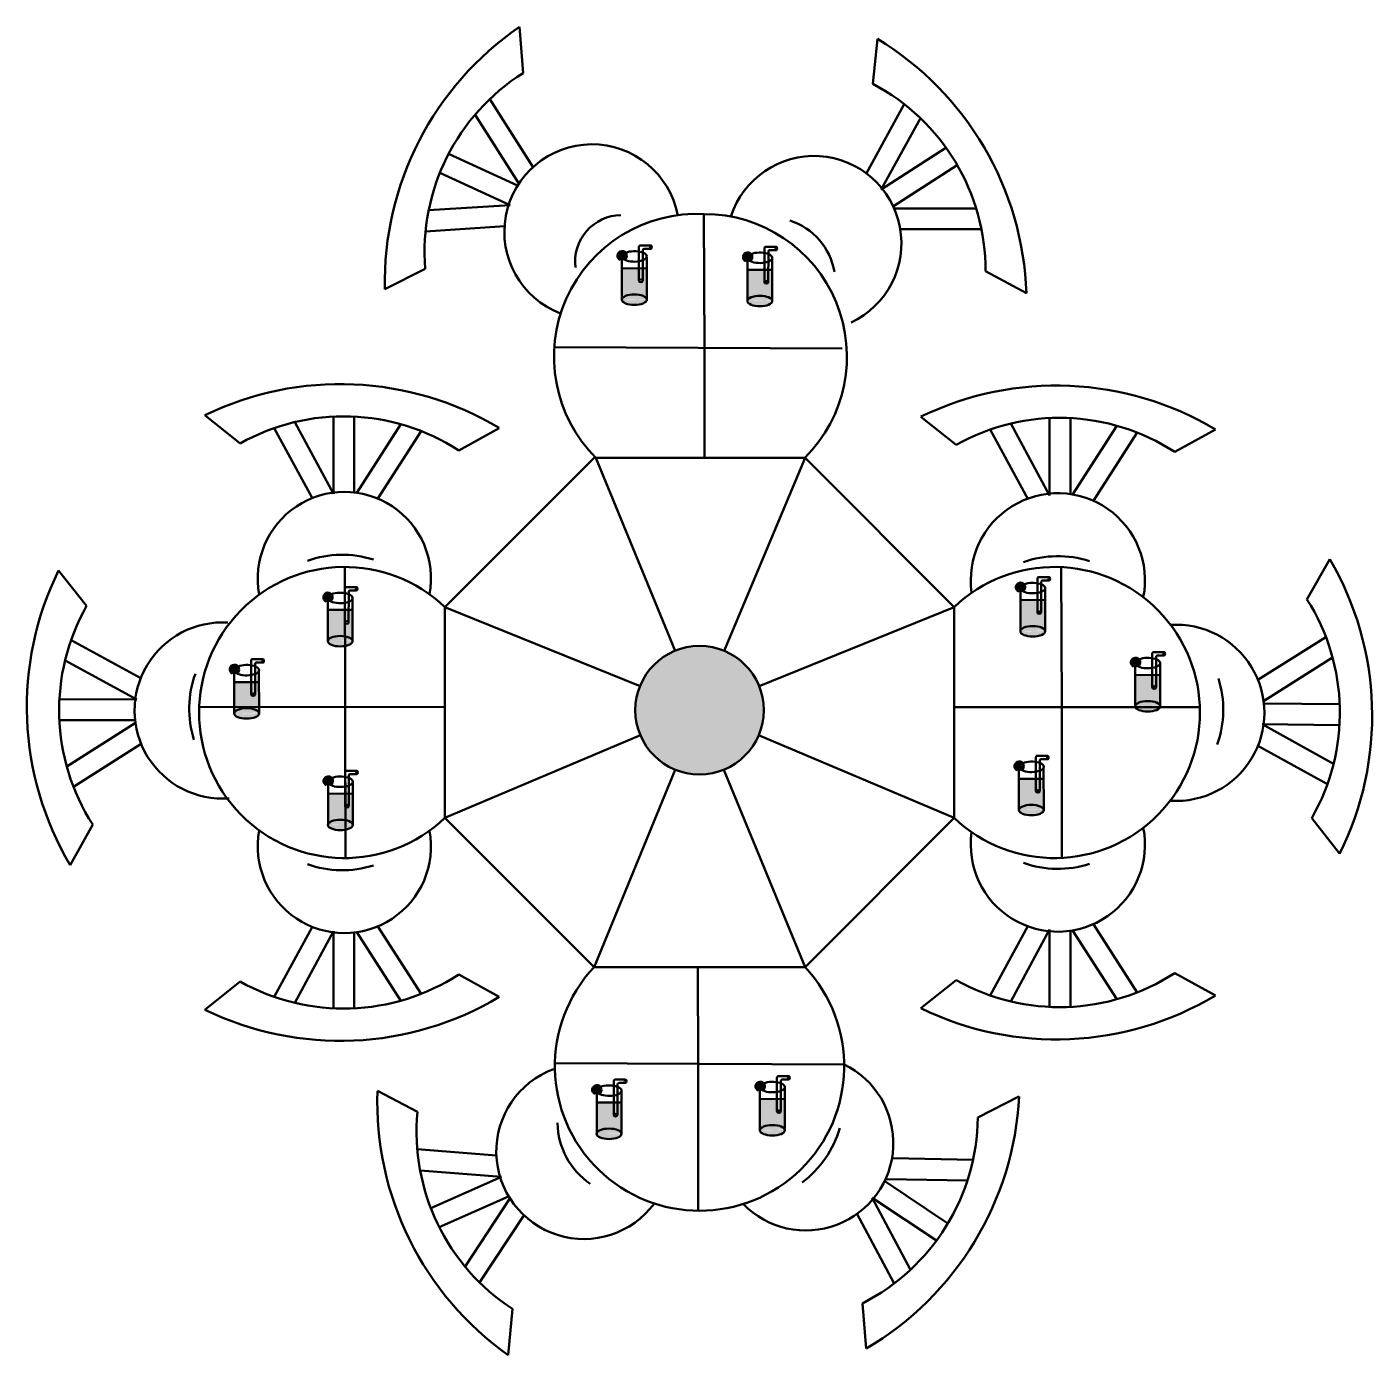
# Model space of a CAD drawing. Header units: feet. Extents: x 9 to 183943, y 42 to 62180.
# Drawn here: x 14449.9 to 14629.5, y 39918.1 to 40095.4 of the extents above; entities that cross this region are included whole.
import ezdxf

# ---------------------------------------------------------------- set-up
doc = ezdxf.new("R2010")
doc.units = ezdxf.units.FT
doc.header["$LTSCALE"] = 2.5
doc.header["$MEASUREMENT"] = 0
doc.layers.add('1', color=7, linetype='Continuous', lineweight=50)
doc.layers.add('3', color=7, linetype='Continuous', lineweight=30)

msp = doc.modelspace()

# ---------------------------------------------------------------- hatches: boundary and pattern name
at = {"layer": '3', "transparency": 33554602}
h = msp.add_hatch(color=256, dxfattribs=at)
h.dxf.hatch_style = 1
h.set_gradient(color1=(255, 255, 0), color2=(255, 255, 0), tint=1)
h.paths.add_polyline_path([(14529.34, 40064.87), (14528.8, 40064.56, 0.163769), (14529.09, 40064.29)])
h.paths.add_polyline_path([(14529.34, 40064.87), (14528.72, 40064.89, 0.138192), (14528.8, 40064.56)])
h.paths.add_polyline_path([(14529.34, 40064.87), (14528.78, 40065.15, 0.105496), (14528.72, 40064.89)])
h.paths.add_polyline_path([(14529.34, 40064.87), (14528.95, 40065.35, 0.105887), (14528.78, 40065.15)])
h.paths.add_polyline_path([(14529.34, 40064.87), (14529.17, 40065.47, 0.102688), (14528.95, 40065.35)])
h.paths.add_polyline_path([(14529.34, 40064.87), (14529.46, 40065.48, 0.117873), (14529.17, 40065.47)])
h.paths.add_polyline_path([(14529.34, 40064.87), (14529.91, 40065.13, 0.139995), (14529.69, 40065.39)])
h.paths.add_polyline_path([(14529.69, 40065.39, 0.097635), (14529.46, 40065.48), (14529.34, 40064.87)])
h.paths.add_polyline_path([(14529.97, 40064.84, 0.119687), (14529.91, 40065.13), (14529.34, 40064.87)])
h.paths.add_polyline_path([(14529.97, 40064.84), (14529.34, 40064.87), (14529.86, 40064.52, 0.140377)])
h.paths.add_polyline_path([(14529.34, 40064.87), (14529.67, 40064.33, 0.106944), (14529.86, 40064.52)])
h = msp.add_hatch(color=256, dxfattribs=at)
h.dxf.hatch_style = 1
h.set_gradient(color1=(255, 255, 0), color2=(255, 255, 0), tint=1)
h.paths.add_polyline_path([(14546.09, 40064.68), (14545.55, 40064.38, 0.163769), (14545.85, 40064.11)])
h.paths.add_polyline_path([(14546.09, 40064.68), (14545.47, 40064.71, 0.138192), (14545.55, 40064.38)])
h.paths.add_polyline_path([(14546.09, 40064.68), (14545.54, 40064.96, 0.105496), (14545.47, 40064.71)])
h.paths.add_polyline_path([(14546.09, 40064.68), (14545.7, 40065.16, 0.105887), (14545.54, 40064.96)])
h.paths.add_polyline_path([(14546.09, 40064.68), (14545.92, 40065.28, 0.102688), (14545.7, 40065.16)])
h.paths.add_polyline_path([(14546.09, 40064.68), (14546.21, 40065.3, 0.117873), (14545.92, 40065.28)])
h.paths.add_polyline_path([(14546.09, 40064.68), (14546.66, 40064.95, 0.139995), (14546.44, 40065.21)])
h.paths.add_polyline_path([(14546.44, 40065.21, 0.097635), (14546.21, 40065.3), (14546.09, 40064.68)])
h.paths.add_polyline_path([(14546.72, 40064.66, 0.119687), (14546.66, 40064.95), (14546.09, 40064.68)])
h.paths.add_polyline_path([(14546.72, 40064.66), (14546.09, 40064.68), (14546.61, 40064.33, 0.140377)])
h.paths.add_polyline_path([(14546.09, 40064.68), (14546.42, 40064.15, 0.106944), (14546.61, 40064.33)])
at = {"layer": '3'}
h = msp.add_hatch(color=256, dxfattribs=at)
h.dxf.hatch_style = 1
h.set_gradient(color1=(255, 255, 0), color2=(255, 63, 0), tint=1)
edge = h.paths.add_edge_path()
edge.add_ellipse((14530.97, 40059), major_axis=(1.66, 0), ratio=0.421504, start_angle=1.3853, end_angle=358.7297)
edge.add_line((14532.63, 40058.99), (14532.63, 40059.02))
edge = h.paths.add_edge_path()
edge.add_ellipse((14530.97, 40059), major_axis=(1.66, 0), ratio=0.421504, start_angle=1.3853, end_angle=179.9995, ccw=False)
edge.add_line((14532.63, 40059.1), (14532.62, 40063.18))
edge.add_line((14532.62, 40063.18), (14532.1, 40063.18))
edge.add_line((14532.1, 40063.18), (14532.1, 40061.47))
edge.add_ellipse((14531.84, 40061.51), major_axis=(0.257, 0), ratio=0.644737, start_angle=180, end_angle=360, ccw=False)
edge.add_ellipse((14531.84, 40061.51), major_axis=(0.257, 0), ratio=0.644737, start_angle=0, end_angle=180)
edge.add_line((14531.59, 40061.51), (14531.59, 40063.18))
edge.add_line((14531.59, 40063.18), (14529.32, 40063.19))
edge.add_line((14529.32, 40063.19), (14529.32, 40059))
edge = h.paths.add_edge_path(flags=17)
edge.add_ellipse((14531.84, 40061.51), major_axis=(0.257, 0), ratio=0.644737, start_angle=0, end_angle=360)
edge = h.paths.add_edge_path(flags=17)
edge.add_ellipse((14531.84, 40061.51), major_axis=(0.257, 0), ratio=0.644737, start_angle=0, end_angle=180, ccw=False)
edge.add_line((14532.1, 40061.54), (14532.1, 40063.18))
edge.add_line((14532.1, 40063.18), (14531.59, 40063.18))
edge.add_line((14531.59, 40063.18), (14531.59, 40061.54))
h = msp.add_hatch(color=256, dxfattribs=at)
h.dxf.hatch_style = 1
h.set_gradient(color1=(255, 255, 0), color2=(255, 63, 0), tint=1)
edge = h.paths.add_edge_path()
edge.add_ellipse((14547.73, 40058.82), major_axis=(1.66, 0), ratio=0.421504, start_angle=1.3853, end_angle=358.7297)
edge.add_line((14549.38, 40058.8), (14549.38, 40058.83))
edge = h.paths.add_edge_path()
edge.add_ellipse((14547.73, 40058.82), major_axis=(1.66, 0), ratio=0.421504, start_angle=1.3853, end_angle=179.9995, ccw=False)
edge.add_line((14549.38, 40058.91), (14549.37, 40062.99))
edge.add_line((14549.37, 40062.99), (14548.86, 40062.99))
edge.add_line((14548.86, 40062.99), (14548.85, 40061.28))
edge.add_ellipse((14548.6, 40061.32), major_axis=(0.257, 0), ratio=0.644737, start_angle=180, end_angle=360, ccw=False)
edge.add_ellipse((14548.6, 40061.32), major_axis=(0.257, 0), ratio=0.644737, start_angle=0, end_angle=180)
edge.add_line((14548.34, 40061.32), (14548.34, 40062.99))
edge.add_line((14548.34, 40062.99), (14546.07, 40063))
edge.add_line((14546.07, 40063), (14546.07, 40058.82))
edge = h.paths.add_edge_path(flags=17)
edge.add_ellipse((14548.6, 40061.32), major_axis=(0.257, 0), ratio=0.644737, start_angle=0, end_angle=360)
edge = h.paths.add_edge_path(flags=17)
edge.add_ellipse((14548.6, 40061.32), major_axis=(0.257, 0), ratio=0.644737, start_angle=0, end_angle=180, ccw=False)
edge.add_line((14548.85, 40061.35), (14548.86, 40062.99))
edge.add_line((14548.86, 40062.99), (14548.34, 40062.99))
edge.add_line((14548.34, 40062.99), (14548.34, 40061.35))
at = {"layer": '3', "transparency": 33554602}
h = msp.add_hatch(color=256, dxfattribs=at)
h.dxf.hatch_style = 1
h.set_gradient(color1=(255, 255, 0), color2=(255, 255, 0), tint=1)
h.paths.add_polyline_path([(14582.53, 40020.59), (14581.99, 40020.29, 0.163769), (14582.29, 40020.02)])
h.paths.add_polyline_path([(14582.53, 40020.59), (14581.92, 40020.62, 0.138192), (14581.99, 40020.29)])
h.paths.add_polyline_path([(14582.53, 40020.59), (14581.98, 40020.87, 0.105496), (14581.92, 40020.62)])
h.paths.add_polyline_path([(14582.53, 40020.59), (14582.14, 40021.08, 0.105887), (14581.98, 40020.87)])
h.paths.add_polyline_path([(14582.53, 40020.59), (14582.37, 40021.2, 0.102688), (14582.14, 40021.08)])
h.paths.add_polyline_path([(14582.53, 40020.59), (14582.66, 40021.21, 0.117873), (14582.37, 40021.2)])
h.paths.add_polyline_path([(14582.53, 40020.59), (14583.11, 40020.86, 0.139995), (14582.88, 40021.12)])
h.paths.add_polyline_path([(14582.88, 40021.12, 0.097635), (14582.66, 40021.21), (14582.53, 40020.59)])
h.paths.add_polyline_path([(14583.17, 40020.57, 0.119687), (14583.11, 40020.86), (14582.53, 40020.59)])
h.paths.add_polyline_path([(14583.17, 40020.57), (14582.53, 40020.59), (14583.06, 40020.24, 0.140377)])
h.paths.add_polyline_path([(14582.53, 40020.59), (14582.87, 40020.06, 0.106944), (14583.06, 40020.24)])
h = msp.add_hatch(color=256, dxfattribs=at)
h.dxf.hatch_style = 1
h.set_gradient(color1=(255, 255, 0), color2=(255, 255, 0), tint=1)
h.paths.add_polyline_path([(14490.06, 40019.27), (14489.52, 40018.97, 0.163769), (14489.82, 40018.7)])
h.paths.add_polyline_path([(14490.06, 40019.27), (14489.44, 40019.3, 0.138192), (14489.52, 40018.97)])
h.paths.add_polyline_path([(14490.06, 40019.27), (14489.51, 40019.55, 0.105496), (14489.44, 40019.3)])
h.paths.add_polyline_path([(14490.06, 40019.27), (14489.67, 40019.76, 0.105887), (14489.51, 40019.55)])
h.paths.add_polyline_path([(14490.06, 40019.27), (14489.9, 40019.87, 0.102688), (14489.67, 40019.76)])
h.paths.add_polyline_path([(14490.06, 40019.27), (14490.19, 40019.89, 0.117873), (14489.9, 40019.87)])
h.paths.add_polyline_path([(14490.06, 40019.27), (14490.64, 40019.54, 0.139995), (14490.41, 40019.8)])
h.paths.add_polyline_path([(14490.41, 40019.8, 0.097635), (14490.19, 40019.89), (14490.06, 40019.27)])
h.paths.add_polyline_path([(14490.69, 40019.25, 0.119687), (14490.64, 40019.54), (14490.06, 40019.27)])
h.paths.add_polyline_path([(14490.69, 40019.25), (14490.06, 40019.27), (14490.59, 40018.92, 0.140377)])
h.paths.add_polyline_path([(14490.06, 40019.27), (14490.39, 40018.74, 0.106944), (14490.59, 40018.92)])
at = {"layer": '3'}
h = msp.add_hatch(color=256, dxfattribs=at)
h.dxf.hatch_style = 1
h.set_gradient(color1=(255, 255, 0), color2=(255, 63, 0), tint=1)
edge = h.paths.add_edge_path()
edge.add_ellipse((14584.17, 40014.73), major_axis=(1.66, 0), ratio=0.421504, start_angle=1.3853, end_angle=358.7297)
edge.add_line((14585.82, 40014.71), (14585.82, 40014.75))
edge = h.paths.add_edge_path()
edge.add_ellipse((14584.17, 40014.73), major_axis=(1.66, 0), ratio=0.421504, start_angle=1.3853, end_angle=179.9995, ccw=False)
edge.add_line((14585.82, 40014.83), (14585.82, 40018.9))
edge.add_line((14585.82, 40018.9), (14585.3, 40018.9))
edge.add_line((14585.3, 40018.9), (14585.3, 40017.2))
edge.add_ellipse((14585.04, 40017.23), major_axis=(0.257, 0), ratio=0.644737, start_angle=180, end_angle=360, ccw=False)
edge.add_ellipse((14585.04, 40017.23), major_axis=(0.257, 0), ratio=0.644737, start_angle=0, end_angle=180)
edge.add_line((14584.78, 40017.23), (14584.78, 40018.91))
edge.add_line((14584.78, 40018.91), (14582.51, 40018.91))
edge.add_line((14582.51, 40018.91), (14582.51, 40014.73))
edge = h.paths.add_edge_path(flags=17)
edge.add_ellipse((14585.04, 40017.23), major_axis=(0.257, 0), ratio=0.644737, start_angle=0, end_angle=360)
edge = h.paths.add_edge_path(flags=17)
edge.add_ellipse((14585.04, 40017.23), major_axis=(0.257, 0), ratio=0.644737, start_angle=0, end_angle=180, ccw=False)
edge.add_line((14585.3, 40017.27), (14585.3, 40018.9))
edge.add_line((14585.3, 40018.9), (14584.78, 40018.91))
edge.add_line((14584.78, 40018.91), (14584.78, 40017.27))
h = msp.add_hatch(color=256, dxfattribs=at)
h.dxf.hatch_style = 1
h.set_gradient(color1=(255, 255, 0), color2=(255, 63, 0), tint=1)
edge = h.paths.add_edge_path()
edge.add_ellipse((14491.7, 40013.41), major_axis=(1.66, 0), ratio=0.421504, start_angle=1.3853, end_angle=358.7297)
edge.add_line((14493.35, 40013.39), (14493.35, 40013.42))
edge = h.paths.add_edge_path()
edge.add_ellipse((14491.7, 40013.41), major_axis=(1.66, 0), ratio=0.421504, start_angle=1.3853, end_angle=179.9995, ccw=False)
edge.add_line((14493.35, 40013.5), (14493.34, 40017.58))
edge.add_line((14493.34, 40017.58), (14492.83, 40017.58))
edge.add_line((14492.83, 40017.58), (14492.83, 40015.87))
edge.add_ellipse((14492.57, 40015.91), major_axis=(0.257, 0), ratio=0.644737, start_angle=180, end_angle=360, ccw=False)
edge.add_ellipse((14492.57, 40015.91), major_axis=(0.257, 0), ratio=0.644737, start_angle=0, end_angle=180)
edge.add_line((14492.31, 40015.91), (14492.31, 40017.58))
edge.add_line((14492.31, 40017.58), (14490.04, 40017.59))
edge.add_line((14490.04, 40017.59), (14490.04, 40013.41))
edge = h.paths.add_edge_path(flags=17)
edge.add_ellipse((14492.57, 40015.91), major_axis=(0.257, 0), ratio=0.644737, start_angle=0, end_angle=360)
edge = h.paths.add_edge_path(flags=17)
edge.add_ellipse((14492.57, 40015.91), major_axis=(0.257, 0), ratio=0.644737, start_angle=0, end_angle=180, ccw=False)
edge.add_line((14492.83, 40015.95), (14492.83, 40017.58))
edge.add_line((14492.83, 40017.58), (14492.31, 40017.58))
edge.add_line((14492.31, 40017.58), (14492.31, 40015.95))
h = msp.add_hatch(color=256, dxfattribs=at)
h.dxf.hatch_style = 1
h.set_gradient(color1=(255, 255, 255), tint=1)
h.paths.add_polyline_path([(14531.1, 40004.2, 1), (14548.25, 40004.2, 1)])
at = {"layer": '3', "transparency": 33554602}
h = msp.add_hatch(color=256, dxfattribs=at)
h.dxf.hatch_style = 1
h.set_gradient(color1=(255, 255, 0), color2=(255, 255, 0), tint=1)
h.paths.add_polyline_path([(14477.57, 40009.64), (14477.04, 40009.33, 0.163769), (14477.33, 40009.06)])
h.paths.add_polyline_path([(14477.57, 40009.64), (14476.96, 40009.66, 0.138192), (14477.04, 40009.33)])
h.paths.add_polyline_path([(14477.57, 40009.64), (14477.02, 40009.92, 0.105496), (14476.96, 40009.66)])
h.paths.add_polyline_path([(14477.57, 40009.64), (14477.18, 40010.12, 0.105887), (14477.02, 40009.92)])
h.paths.add_polyline_path([(14477.57, 40009.64), (14477.41, 40010.24, 0.102688), (14477.18, 40010.12)])
h.paths.add_polyline_path([(14477.57, 40009.64), (14477.7, 40010.25, 0.117873), (14477.41, 40010.24)])
h.paths.add_polyline_path([(14477.57, 40009.64), (14478.15, 40009.9, 0.139995), (14477.92, 40010.16)])
h.paths.add_polyline_path([(14477.92, 40010.16, 0.097635), (14477.7, 40010.25), (14477.57, 40009.64)])
h.paths.add_polyline_path([(14478.21, 40009.61, 0.119687), (14478.15, 40009.9), (14477.57, 40009.64)])
h.paths.add_polyline_path([(14478.21, 40009.61), (14477.57, 40009.64), (14478.1, 40009.29, 0.140377)])
h.paths.add_polyline_path([(14477.57, 40009.64), (14477.91, 40009.1, 0.106944), (14478.1, 40009.29)])
h = msp.add_hatch(color=256, dxfattribs=at)
h.dxf.hatch_style = 1
h.set_gradient(color1=(255, 255, 0), color2=(255, 255, 0), tint=1)
h.paths.add_polyline_path([(14597.88, 40010.58), (14597.34, 40010.28, 0.163769), (14597.64, 40010.01)])
h.paths.add_polyline_path([(14597.88, 40010.58), (14597.26, 40010.61, 0.138192), (14597.34, 40010.28)])
h.paths.add_polyline_path([(14597.88, 40010.58), (14597.33, 40010.86, 0.105496), (14597.26, 40010.61)])
h.paths.add_polyline_path([(14597.88, 40010.58), (14597.49, 40011.07, 0.105887), (14597.33, 40010.86)])
h.paths.add_polyline_path([(14597.88, 40010.58), (14597.72, 40011.18, 0.102688), (14597.49, 40011.07)])
h.paths.add_polyline_path([(14597.88, 40010.58), (14598.01, 40011.2, 0.117873), (14597.72, 40011.18)])
h.paths.add_polyline_path([(14597.88, 40010.58), (14598.46, 40010.85, 0.139995), (14598.23, 40011.11)])
h.paths.add_polyline_path([(14598.23, 40011.11, 0.097635), (14598.01, 40011.2), (14597.88, 40010.58)])
h.paths.add_polyline_path([(14598.51, 40010.56, 0.119687), (14598.46, 40010.85), (14597.88, 40010.58)])
h.paths.add_polyline_path([(14598.51, 40010.56), (14597.88, 40010.58), (14598.41, 40010.23, 0.140377)])
h.paths.add_polyline_path([(14597.88, 40010.58), (14598.21, 40010.05, 0.106944), (14598.41, 40010.23)])
at = {"layer": '3'}
h = msp.add_hatch(color=256, dxfattribs=at)
h.dxf.hatch_style = 1
h.set_gradient(color1=(255, 255, 0), color2=(255, 63, 0), tint=1)
edge = h.paths.add_edge_path()
edge.add_ellipse((14479.21, 40003.77), major_axis=(1.66, 0), ratio=0.421504, start_angle=1.3853, end_angle=358.7297)
edge.add_line((14480.87, 40003.76), (14480.87, 40003.79))
edge = h.paths.add_edge_path()
edge.add_ellipse((14479.21, 40003.77), major_axis=(1.66, 0), ratio=0.421504, start_angle=1.3853, end_angle=179.9995, ccw=False)
edge.add_line((14480.87, 40003.87), (14480.86, 40007.95))
edge.add_line((14480.86, 40007.95), (14480.34, 40007.95))
edge.add_line((14480.34, 40007.95), (14480.34, 40006.24))
edge.add_ellipse((14480.08, 40006.28), major_axis=(0.257, 0), ratio=0.644737, start_angle=180, end_angle=360, ccw=False)
edge.add_ellipse((14480.08, 40006.28), major_axis=(0.257, 0), ratio=0.644737, start_angle=0, end_angle=180)
edge.add_line((14479.82, 40006.28), (14479.82, 40007.95))
edge.add_line((14479.82, 40007.95), (14477.55, 40007.96))
edge.add_line((14477.55, 40007.96), (14477.55, 40003.77))
edge = h.paths.add_edge_path(flags=17)
edge.add_ellipse((14480.08, 40006.28), major_axis=(0.257, 0), ratio=0.644737, start_angle=0, end_angle=360)
edge = h.paths.add_edge_path(flags=17)
edge.add_ellipse((14480.08, 40006.28), major_axis=(0.257, 0), ratio=0.644737, start_angle=0, end_angle=180, ccw=False)
edge.add_line((14480.34, 40006.31), (14480.34, 40007.95))
edge.add_line((14480.34, 40007.95), (14479.82, 40007.95))
edge.add_line((14479.82, 40007.95), (14479.82, 40006.31))
h = msp.add_hatch(color=256, dxfattribs=at)
h.dxf.hatch_style = 1
h.set_gradient(color1=(255, 255, 0), color2=(255, 63, 0), tint=1)
edge = h.paths.add_edge_path()
edge.add_ellipse((14599.52, 40004.72), major_axis=(1.66, 0), ratio=0.421504, start_angle=1.3853, end_angle=358.7297)
edge.add_line((14601.17, 40004.7), (14601.17, 40004.73))
edge = h.paths.add_edge_path()
edge.add_ellipse((14599.52, 40004.72), major_axis=(1.66, 0), ratio=0.421504, start_angle=1.3853, end_angle=179.9995, ccw=False)
edge.add_line((14601.17, 40004.81), (14601.16, 40008.89))
edge.add_line((14601.16, 40008.89), (14600.65, 40008.89))
edge.add_line((14600.65, 40008.89), (14600.64, 40007.18))
edge.add_ellipse((14600.39, 40007.22), major_axis=(0.257, 0), ratio=0.644737, start_angle=180, end_angle=360, ccw=False)
edge.add_ellipse((14600.39, 40007.22), major_axis=(0.257, 0), ratio=0.644737, start_angle=0, end_angle=180)
edge.add_line((14600.13, 40007.22), (14600.13, 40008.89))
edge.add_line((14600.13, 40008.89), (14597.86, 40008.9))
edge.add_line((14597.86, 40008.9), (14597.86, 40004.72))
edge = h.paths.add_edge_path(flags=17)
edge.add_ellipse((14600.39, 40007.22), major_axis=(0.257, 0), ratio=0.644737, start_angle=0, end_angle=360)
edge = h.paths.add_edge_path(flags=17)
edge.add_ellipse((14600.39, 40007.22), major_axis=(0.257, 0), ratio=0.644737, start_angle=0, end_angle=180, ccw=False)
edge.add_line((14600.64, 40007.25), (14600.65, 40008.89))
edge.add_line((14600.65, 40008.89), (14600.13, 40008.89))
edge.add_line((14600.13, 40008.89), (14600.13, 40007.25))
at = {"layer": '3', "transparency": 33554602}
h = msp.add_hatch(color=256, dxfattribs=at)
h.dxf.hatch_style = 1
h.set_gradient(color1=(255, 255, 0), color2=(255, 255, 0), tint=1)
h.paths.add_polyline_path([(14582.34, 39996.73), (14581.8, 39996.43, 0.163769), (14582.1, 39996.16)])
h.paths.add_polyline_path([(14582.34, 39996.73), (14581.72, 39996.76, 0.138192), (14581.8, 39996.43)])
h.paths.add_polyline_path([(14582.34, 39996.73), (14581.79, 39997.01, 0.105496), (14581.72, 39996.76)])
h.paths.add_polyline_path([(14582.34, 39996.73), (14581.95, 39997.22, 0.105887), (14581.79, 39997.01)])
h.paths.add_polyline_path([(14582.34, 39996.73), (14582.18, 39997.33, 0.102688), (14581.95, 39997.22)])
h.paths.add_polyline_path([(14582.34, 39996.73), (14582.47, 39997.35, 0.117873), (14582.18, 39997.33)])
h.paths.add_polyline_path([(14582.34, 39996.73), (14582.92, 39997, 0.139995), (14582.69, 39997.26)])
h.paths.add_polyline_path([(14582.69, 39997.26, 0.097635), (14582.47, 39997.35), (14582.34, 39996.73)])
h.paths.add_polyline_path([(14582.98, 39996.71, 0.119687), (14582.92, 39997), (14582.34, 39996.73)])
h.paths.add_polyline_path([(14582.98, 39996.71), (14582.34, 39996.73), (14582.87, 39996.38, 0.140377)])
h.paths.add_polyline_path([(14582.34, 39996.73), (14582.67, 39996.2, 0.106944), (14582.87, 39996.38)])
h = msp.add_hatch(color=256, dxfattribs=at)
h.dxf.hatch_style = 1
h.set_gradient(color1=(255, 255, 0), color2=(255, 255, 0), tint=1)
h.paths.add_polyline_path([(14490.1, 39994.74), (14489.56, 39994.44, 0.163769), (14489.85, 39994.17)])
h.paths.add_polyline_path([(14490.1, 39994.74), (14489.48, 39994.77, 0.138192), (14489.56, 39994.44)])
h.paths.add_polyline_path([(14490.1, 39994.74), (14489.54, 39995.02, 0.105496), (14489.48, 39994.77)])
h.paths.add_polyline_path([(14490.1, 39994.74), (14489.71, 39995.23, 0.105887), (14489.54, 39995.02)])
h.paths.add_polyline_path([(14490.1, 39994.74), (14489.93, 39995.34, 0.102688), (14489.71, 39995.23)])
h.paths.add_polyline_path([(14490.1, 39994.74), (14490.22, 39995.36, 0.117873), (14489.93, 39995.34)])
h.paths.add_polyline_path([(14490.1, 39994.74), (14490.67, 39995.01, 0.139995), (14490.45, 39995.27)])
h.paths.add_polyline_path([(14490.45, 39995.27, 0.097635), (14490.22, 39995.36), (14490.1, 39994.74)])
h.paths.add_polyline_path([(14490.73, 39994.72, 0.119687), (14490.67, 39995.01), (14490.1, 39994.74)])
h.paths.add_polyline_path([(14490.73, 39994.72), (14490.1, 39994.74), (14490.62, 39994.39, 0.140377)])
h.paths.add_polyline_path([(14490.1, 39994.74), (14490.43, 39994.21, 0.106944), (14490.62, 39994.39)])
at = {"layer": '3'}
h = msp.add_hatch(color=256, dxfattribs=at)
h.dxf.hatch_style = 1
h.set_gradient(color1=(255, 255, 0), color2=(255, 63, 0), tint=1)
edge = h.paths.add_edge_path()
edge.add_ellipse((14583.98, 39990.87), major_axis=(1.66, 0), ratio=0.421504, start_angle=1.3853, end_angle=358.7297)
edge.add_line((14585.63, 39990.85), (14585.63, 39990.88))
edge = h.paths.add_edge_path()
edge.add_ellipse((14583.98, 39990.87), major_axis=(1.66, 0), ratio=0.421504, start_angle=1.3853, end_angle=179.9995, ccw=False)
edge.add_line((14585.63, 39990.96), (14585.62, 39995.04))
edge.add_line((14585.62, 39995.04), (14585.11, 39995.04))
edge.add_line((14585.11, 39995.04), (14585.11, 39993.34))
edge.add_ellipse((14584.85, 39993.37), major_axis=(0.257, 0), ratio=0.644737, start_angle=180, end_angle=360, ccw=False)
edge.add_ellipse((14584.85, 39993.37), major_axis=(0.257, 0), ratio=0.644737, start_angle=0, end_angle=180)
edge.add_line((14584.59, 39993.37), (14584.59, 39995.04))
edge.add_line((14584.59, 39995.04), (14582.32, 39995.05))
edge.add_line((14582.32, 39995.05), (14582.32, 39990.87))
edge = h.paths.add_edge_path(flags=17)
edge.add_ellipse((14584.85, 39993.37), major_axis=(0.257, 0), ratio=0.644737, start_angle=0, end_angle=360)
edge = h.paths.add_edge_path(flags=17)
edge.add_ellipse((14584.85, 39993.37), major_axis=(0.257, 0), ratio=0.644737, start_angle=0, end_angle=180, ccw=False)
edge.add_line((14585.11, 39993.41), (14585.11, 39995.04))
edge.add_line((14585.11, 39995.04), (14584.59, 39995.04))
edge.add_line((14584.59, 39995.04), (14584.59, 39993.41))
h = msp.add_hatch(color=256, dxfattribs=at)
h.dxf.hatch_style = 1
h.set_gradient(color1=(255, 255, 0), color2=(255, 63, 0), tint=1)
edge = h.paths.add_edge_path()
edge.add_ellipse((14491.73, 39988.88), major_axis=(1.66, 0), ratio=0.421504, start_angle=1.3853, end_angle=358.7297)
edge.add_line((14493.39, 39988.86), (14493.39, 39988.89))
edge = h.paths.add_edge_path()
edge.add_ellipse((14491.73, 39988.88), major_axis=(1.66, 0), ratio=0.421504, start_angle=1.3853, end_angle=179.9995, ccw=False)
edge.add_line((14493.39, 39988.97), (14493.38, 39993.05))
edge.add_line((14493.38, 39993.05), (14492.86, 39993.05))
edge.add_line((14492.86, 39993.05), (14492.86, 39991.34))
edge.add_ellipse((14492.6, 39991.38), major_axis=(0.257, 0), ratio=0.644737, start_angle=180, end_angle=360, ccw=False)
edge.add_ellipse((14492.6, 39991.38), major_axis=(0.257, 0), ratio=0.644737, start_angle=0, end_angle=180)
edge.add_line((14492.35, 39991.38), (14492.35, 39993.05))
edge.add_line((14492.35, 39993.05), (14490.08, 39993.06))
edge.add_line((14490.08, 39993.06), (14490.08, 39988.88))
edge = h.paths.add_edge_path(flags=17)
edge.add_ellipse((14492.6, 39991.38), major_axis=(0.257, 0), ratio=0.644737, start_angle=0, end_angle=360)
edge = h.paths.add_edge_path(flags=17)
edge.add_ellipse((14492.6, 39991.38), major_axis=(0.257, 0), ratio=0.644737, start_angle=0, end_angle=180, ccw=False)
edge.add_line((14492.86, 39991.41), (14492.86, 39993.05))
edge.add_line((14492.86, 39993.05), (14492.35, 39993.05))
edge.add_line((14492.35, 39993.05), (14492.35, 39991.41))
at = {"layer": '3', "transparency": 33554602}
h = msp.add_hatch(color=256, dxfattribs=at)
h.dxf.hatch_style = 1
h.set_gradient(color1=(255, 255, 0), color2=(255, 255, 0), tint=1)
h.paths.add_polyline_path([(14525.97, 39953.52), (14525.43, 39953.21, 0.163769), (14525.72, 39952.94)])
h.paths.add_polyline_path([(14525.97, 39953.52), (14525.35, 39953.54, 0.138192), (14525.43, 39953.21)])
h.paths.add_polyline_path([(14525.97, 39953.52), (14525.41, 39953.79, 0.105496), (14525.35, 39953.54)])
h.paths.add_polyline_path([(14525.97, 39953.52), (14525.58, 39954, 0.105887), (14525.41, 39953.79)])
h.paths.add_polyline_path([(14525.97, 39953.52), (14525.8, 39954.12, 0.102688), (14525.58, 39954)])
h.paths.add_polyline_path([(14525.97, 39953.52), (14526.09, 39954.13, 0.117873), (14525.8, 39954.12)])
h.paths.add_polyline_path([(14525.97, 39953.52), (14526.54, 39953.78, 0.139995), (14526.32, 39954.04)])
h.paths.add_polyline_path([(14526.32, 39954.04, 0.097635), (14526.09, 39954.13), (14525.97, 39953.52)])
h.paths.add_polyline_path([(14526.6, 39953.49, 0.119687), (14526.54, 39953.78), (14525.97, 39953.52)])
h.paths.add_polyline_path([(14526.6, 39953.49), (14525.97, 39953.52), (14526.49, 39953.16, 0.140377)])
h.paths.add_polyline_path([(14525.97, 39953.52), (14526.3, 39952.98, 0.106944), (14526.49, 39953.16)])
h = msp.add_hatch(color=256, dxfattribs=at)
h.dxf.hatch_style = 1
h.set_gradient(color1=(255, 255, 0), color2=(255, 255, 0), tint=1)
h.paths.add_polyline_path([(14547.77, 39953.98), (14547.23, 39953.68, 0.163769), (14547.53, 39953.41)])
h.paths.add_polyline_path([(14547.77, 39953.98), (14547.16, 39954.01, 0.138192), (14547.23, 39953.68)])
h.paths.add_polyline_path([(14547.77, 39953.98), (14547.22, 39954.26, 0.105496), (14547.16, 39954.01)])
h.paths.add_polyline_path([(14547.77, 39953.98), (14547.38, 39954.47, 0.105887), (14547.22, 39954.26)])
h.paths.add_polyline_path([(14547.77, 39953.98), (14547.61, 39954.58, 0.102688), (14547.38, 39954.47)])
h.paths.add_polyline_path([(14547.77, 39953.98), (14547.9, 39954.6, 0.117873), (14547.61, 39954.58)])
h.paths.add_polyline_path([(14547.77, 39953.98), (14548.35, 39954.25, 0.139995), (14548.12, 39954.51)])
h.paths.add_polyline_path([(14548.12, 39954.51, 0.097635), (14547.9, 39954.6), (14547.77, 39953.98)])
h.paths.add_polyline_path([(14548.41, 39953.96, 0.119687), (14548.35, 39954.25), (14547.77, 39953.98)])
h.paths.add_polyline_path([(14548.41, 39953.96), (14547.77, 39953.98), (14548.3, 39953.63, 0.140377)])
h.paths.add_polyline_path([(14547.77, 39953.98), (14548.11, 39953.45, 0.106944), (14548.3, 39953.63)])
at = {"layer": '3'}
h = msp.add_hatch(color=256, dxfattribs=at)
h.dxf.hatch_style = 1
h.set_gradient(color1=(255, 255, 0), color2=(255, 63, 0), tint=1)
edge = h.paths.add_edge_path()
edge.add_ellipse((14549.41, 39948.12), major_axis=(1.66, 0), ratio=0.421504, start_angle=1.3853, end_angle=358.7297)
edge.add_line((14551.07, 39948.1), (14551.07, 39948.13))
edge = h.paths.add_edge_path()
edge.add_ellipse((14549.41, 39948.12), major_axis=(1.66, 0), ratio=0.421504, start_angle=1.3853, end_angle=179.9995, ccw=False)
edge.add_line((14551.07, 39948.21), (14551.06, 39952.29))
edge.add_line((14551.06, 39952.29), (14550.54, 39952.29))
edge.add_line((14550.54, 39952.29), (14550.54, 39950.59))
edge.add_ellipse((14550.28, 39950.62), major_axis=(0.257, 0), ratio=0.644737, start_angle=180, end_angle=360, ccw=False)
edge.add_ellipse((14550.28, 39950.62), major_axis=(0.257, 0), ratio=0.644737, start_angle=0, end_angle=180)
edge.add_line((14550.02, 39950.62), (14550.02, 39952.29))
edge.add_line((14550.02, 39952.29), (14547.75, 39952.3))
edge.add_line((14547.75, 39952.3), (14547.75, 39948.12))
edge = h.paths.add_edge_path(flags=17)
edge.add_ellipse((14550.28, 39950.62), major_axis=(0.257, 0), ratio=0.644737, start_angle=0, end_angle=360)
edge = h.paths.add_edge_path(flags=17)
edge.add_ellipse((14550.28, 39950.62), major_axis=(0.257, 0), ratio=0.644737, start_angle=0, end_angle=180, ccw=False)
edge.add_line((14550.54, 39950.66), (14550.54, 39952.29))
edge.add_line((14550.54, 39952.29), (14550.02, 39952.29))
edge.add_line((14550.02, 39952.29), (14550.02, 39950.66))
h = msp.add_hatch(color=256, dxfattribs=at)
h.dxf.hatch_style = 1
h.set_gradient(color1=(255, 255, 0), color2=(255, 63, 0), tint=1)
edge = h.paths.add_edge_path()
edge.add_ellipse((14527.6, 39947.65), major_axis=(1.66, 0), ratio=0.421504, start_angle=1.3853, end_angle=358.7297)
edge.add_line((14529.26, 39947.64), (14529.26, 39947.67))
edge = h.paths.add_edge_path()
edge.add_ellipse((14527.6, 39947.65), major_axis=(1.66, 0), ratio=0.421504, start_angle=1.3853, end_angle=179.9995, ccw=False)
edge.add_line((14529.26, 39947.75), (14529.25, 39951.82))
edge.add_line((14529.25, 39951.82), (14528.73, 39951.83))
edge.add_line((14528.73, 39951.83), (14528.73, 39950.12))
edge.add_ellipse((14528.47, 39950.15), major_axis=(0.257, 0), ratio=0.644737, start_angle=180, end_angle=360, ccw=False)
edge.add_ellipse((14528.47, 39950.15), major_axis=(0.257, 0), ratio=0.644737, start_angle=0, end_angle=180)
edge.add_line((14528.22, 39950.15), (14528.22, 39951.83))
edge.add_line((14528.22, 39951.83), (14525.95, 39951.84))
edge.add_line((14525.95, 39951.84), (14525.95, 39947.65))
edge = h.paths.add_edge_path(flags=17)
edge.add_ellipse((14528.47, 39950.15), major_axis=(0.257, 0), ratio=0.644737, start_angle=0, end_angle=360)
edge = h.paths.add_edge_path(flags=17)
edge.add_ellipse((14528.47, 39950.15), major_axis=(0.257, 0), ratio=0.644737, start_angle=0, end_angle=180, ccw=False)
edge.add_line((14528.73, 39950.19), (14528.73, 39951.83))
edge.add_line((14528.73, 39951.83), (14528.22, 39951.83))
edge.add_line((14528.22, 39951.83), (14528.22, 39950.19))

# ---------------------------------------------------------------- linework, layer by layer
at = {"layer": '1'}
for p, q in [((14515.65, 40095.41), (14516.11, 40089.25)), ((14563.42, 40093.81), (14562.82, 40087.82)), ((14540.32, 40052.46), (14540.24, 40070.43)), ((14529.34, 40064.87), (14528.95, 40065.35)), ((14529.34, 40064.87), (14529.17, 40065.47)), ((14529.34, 40064.87), (14529.46, 40065.48)), ((14529.34, 40064.87), (14529.68, 40065.39)), ((14531.59, 40066.07), (14531.59, 40061.51)), ((14533.18, 40066.24), (14531.76, 40066.24)), ((14532.1, 40061.51), (14532.11, 40065.62)), ((14532.28, 40065.79), (14533.16, 40065.79)), ((14546.09, 40064.68), (14545.92, 40065.29)), ((14546.09, 40064.68), (14546.21, 40065.3)), ((14546.09, 40064.68), (14546.44, 40065.2)), ((14548.34, 40065.88), (14548.34, 40061.32)), ((14549.93, 40066.05), (14548.51, 40066.05)), ((14548.85, 40061.32), (14548.87, 40065.43)), ((14549.03, 40065.6), (14549.92, 40065.6)), ((14529.34, 40064.87), (14528.72, 40064.89)), ((14529.34, 40064.87), (14528.78, 40065.15)), ((14529.34, 40064.87), (14528.8, 40064.56)), ((14529.09, 40064.29), (14529.34, 40064.87)), ((14529.32, 40064.77), (14529.32, 40059)), ((14529.34, 40064.87), (14529.91, 40065.13)), ((14529.86, 40064.52), (14529.34, 40064.87)), ((14529.34, 40064.87), (14529.97, 40064.84)), ((14529.34, 40064.87), (14529.67, 40064.33)), ((14532.62, 40064.68), (14532.63, 40058.99)), ((14546.09, 40064.68), (14545.47, 40064.71)), ((14546.09, 40064.68), (14545.54, 40064.96)), ((14546.09, 40064.68), (14545.55, 40064.38)), ((14546.09, 40064.68), (14545.7, 40065.16)), ((14545.85, 40064.11), (14546.09, 40064.68)), ((14546.07, 40064.58), (14546.07, 40058.82)), ((14546.09, 40064.68), (14546.66, 40064.94)), ((14546.61, 40064.33), (14546.09, 40064.68)), ((14546.09, 40064.68), (14546.72, 40064.66)), ((14546.09, 40064.68), (14546.42, 40064.15)), ((14549.37, 40064.5), (14549.38, 40058.8)), ((14497.67, 40060.42), (14503.05, 40063.12)), ((14529.32, 40063.19), (14532.62, 40063.18)), ((14546.07, 40063), (14549.37, 40062.99)), ((14583.32, 40059.87), (14577.87, 40062.79)), ((14520.29, 40052.67), (14558.74, 40052.46)), ((14540.32, 40052.46), (14540.33, 40037.89)), ((14473.64, 40043.57), (14478.34, 40039.81)), ((14512.94, 40041.86), (14507.54, 40038.87)), ((14569.24, 40043.38), (14573.95, 40039.62)), ((14608.55, 40041.67), (14603.14, 40038.68)), ((14536.42, 40012.13), (14525.84, 40037.89)), ((14553.76, 40037.89), (14542.98, 40012.11)), ((14623.83, 40024.37), (14620.78, 40018.99)), ((14454.1, 40022.84), (14457.84, 40018.11)), ((14492.38, 40004.65), (14492.3, 40023.37)), ((14588.05, 40004.59), (14587.97, 40023.3)), ((14492.31, 40020.47), (14492.31, 40015.91)), ((14493.9, 40020.64), (14492.48, 40020.64)), ((14582.53, 40020.59), (14581.92, 40020.62)), ((14582.53, 40020.59), (14581.98, 40020.87)), ((14582.53, 40020.59), (14581.99, 40020.29)), ((14582.53, 40020.59), (14582.14, 40021.08)), ((14582.29, 40020.02), (14582.53, 40020.59)), ((14582.53, 40020.59), (14582.37, 40021.2)), ((14582.51, 40020.49), (14582.51, 40014.73)), ((14582.53, 40020.59), (14582.66, 40021.21)), ((14582.53, 40020.59), (14582.88, 40021.12)), ((14582.53, 40020.59), (14583.1, 40020.86)), ((14583.06, 40020.24), (14582.53, 40020.59)), ((14582.53, 40020.59), (14583.16, 40020.57)), ((14582.53, 40020.59), (14582.87, 40020.06)), ((14584.78, 40021.8), (14584.78, 40017.23)), ((14586.37, 40021.96), (14584.95, 40021.96)), ((14585.3, 40017.23), (14585.31, 40021.35)), ((14585.48, 40021.52), (14586.36, 40021.52)), ((14585.81, 40020.41), (14585.82, 40014.71)), ((14490.06, 40019.27), (14489.44, 40019.3)), ((14490.06, 40019.27), (14489.51, 40019.55)), ((14490.06, 40019.27), (14489.52, 40018.97)), ((14490.06, 40019.27), (14489.67, 40019.76)), ((14489.82, 40018.7), (14490.06, 40019.27)), ((14490.06, 40019.27), (14489.9, 40019.88)), ((14490.04, 40019.17), (14490.04, 40013.41)), ((14490.06, 40019.27), (14490.19, 40019.89)), ((14490.06, 40019.27), (14490.41, 40019.79)), ((14490.06, 40019.27), (14490.63, 40019.54)), ((14490.59, 40018.92), (14490.06, 40019.27)), ((14490.06, 40019.27), (14490.69, 40019.25)), ((14490.06, 40019.27), (14490.39, 40018.74)), ((14492.83, 40015.91), (14492.84, 40020.03)), ((14493.01, 40020.19), (14493.89, 40020.19)), ((14493.34, 40019.09), (14493.35, 40013.39)), ((14582.51, 40018.91), (14585.81, 40018.9)), ((14490.04, 40017.59), (14493.34, 40017.58)), ((14505.68, 40017.97), (14531.73, 40007.42)), ((14547.62, 40007.42), (14573.67, 40017.97)), ((14600.13, 40011.78), (14600.13, 40007.22)), ((14601.72, 40011.95), (14600.3, 40011.95)), ((14600.64, 40007.22), (14600.66, 40011.33)), ((14600.83, 40011.5), (14601.71, 40011.5)), ((14477.57, 40009.64), (14476.96, 40009.66)), ((14477.57, 40009.64), (14477.02, 40009.92)), ((14477.57, 40009.64), (14477.04, 40009.33)), ((14477.57, 40009.64), (14477.18, 40010.12)), ((14477.33, 40009.06), (14477.57, 40009.64)), ((14477.57, 40009.64), (14477.41, 40010.24)), ((14477.55, 40009.54), (14477.55, 40003.77)), ((14477.57, 40009.64), (14477.7, 40010.25)), ((14477.57, 40009.64), (14477.92, 40010.16)), ((14477.57, 40009.64), (14478.15, 40009.9)), ((14478.1, 40009.29), (14477.57, 40009.64)), ((14477.57, 40009.64), (14478.2, 40009.61)), ((14477.57, 40009.64), (14477.91, 40009.1)), ((14479.82, 40010.84), (14479.82, 40006.28)), ((14481.42, 40011.01), (14480, 40011.01)), ((14480.34, 40006.28), (14480.35, 40010.39)), ((14480.52, 40010.56), (14481.4, 40010.56)), ((14597.88, 40010.58), (14597.26, 40010.61)), ((14597.88, 40010.58), (14597.33, 40010.86)), ((14597.88, 40010.58), (14597.34, 40010.28)), ((14597.88, 40010.58), (14597.49, 40011.07)), ((14597.64, 40010.01), (14597.88, 40010.58)), ((14597.88, 40010.58), (14597.72, 40011.19)), ((14597.86, 40010.48), (14597.86, 40004.72)), ((14597.88, 40010.58), (14598.01, 40011.2)), ((14597.88, 40010.58), (14598.23, 40011.1)), ((14597.88, 40010.58), (14598.45, 40010.84)), ((14598.4, 40010.23), (14597.88, 40010.58)), ((14597.88, 40010.58), (14598.51, 40010.56)), ((14597.88, 40010.58), (14598.21, 40010.05)), ((14601.16, 40010.4), (14601.17, 40004.7)), ((14477.55, 40007.96), (14480.85, 40007.95)), ((14480.85, 40009.45), (14480.87, 40003.76)), ((14597.86, 40008.9), (14601.16, 40008.89)), ((14472.88, 40004.62), (14505.68, 40004.65)), ((14492.38, 40004.65), (14492.4, 39984.55)), ((14573.67, 40004.59), (14606.47, 40004.59)), ((14588.05, 40004.59), (14588.06, 39984.49)), ((14531.78, 40000.86), (14505.68, 39989.81)), ((14573.67, 39989.81), (14547.57, 40000.86)), ((14582.34, 39996.73), (14581.79, 39997.01)), ((14582.34, 39996.73), (14581.95, 39997.22)), ((14582.34, 39996.73), (14582.18, 39997.34)), ((14582.34, 39996.73), (14582.47, 39997.35)), ((14582.34, 39996.73), (14582.69, 39997.26)), ((14582.34, 39996.73), (14582.91, 39997)), ((14584.59, 39997.93), (14584.59, 39993.37)), ((14586.18, 39998.1), (14584.76, 39998.1)), ((14585.11, 39993.37), (14585.12, 39997.49)), ((14585.29, 39997.65), (14586.17, 39997.65)), ((14490.1, 39994.74), (14489.71, 39995.23)), ((14490.1, 39994.74), (14489.93, 39995.35)), ((14490.1, 39994.74), (14490.22, 39995.36)), ((14490.1, 39994.74), (14490.44, 39995.26)), ((14492.35, 39995.94), (14492.35, 39991.38)), ((14493.94, 39996.11), (14492.52, 39996.11)), ((14492.86, 39991.38), (14492.87, 39995.49)), ((14493.04, 39995.66), (14493.92, 39995.66)), ((14525.59, 39969.9), (14536.42, 39996.26)), ((14542.93, 39996.26), (14553.76, 39969.9)), ((14582.34, 39996.73), (14581.72, 39996.76)), ((14582.34, 39996.73), (14581.8, 39996.43)), ((14582.1, 39996.16), (14582.34, 39996.73)), ((14582.32, 39996.63), (14582.32, 39990.87)), ((14582.87, 39996.38), (14582.34, 39996.73)), ((14582.34, 39996.73), (14582.97, 39996.71)), ((14582.34, 39996.73), (14582.67, 39996.2)), ((14585.62, 39996.55), (14585.63, 39990.85)), ((14490.1, 39994.74), (14489.48, 39994.77)), ((14490.1, 39994.74), (14489.54, 39995.02)), ((14490.1, 39994.74), (14489.56, 39994.44)), ((14489.85, 39994.17), (14490.1, 39994.74)), ((14490.08, 39994.64), (14490.08, 39988.88)), ((14490.1, 39994.74), (14490.67, 39995)), ((14490.62, 39994.39), (14490.1, 39994.74)), ((14490.1, 39994.74), (14490.72, 39994.72)), ((14490.1, 39994.74), (14490.43, 39994.21)), ((14493.38, 39994.56), (14493.39, 39988.86)), ((14582.32, 39995.05), (14585.62, 39995.04)), ((14490.08, 39993.06), (14493.38, 39993.05)), ((14625.14, 39985.05), (14621.42, 39989.79)), ((14455.65, 39983.52), (14458.66, 39988.92)), ((14512.94, 39965.92), (14507.54, 39968.92)), ((14539.49, 39956.84), (14539.43, 39969.9)), ((14608.55, 39966.12), (14603.14, 39969.11)), ((14473.64, 39964.22), (14478.34, 39967.97)), ((14569.24, 39964.41), (14573.95, 39968.17)), ((14520.37, 39957.09), (14558.98, 39956.92)), ((14539.49, 39956.84), (14539.51, 39937.38)), ((14525.97, 39953.52), (14525.58, 39954)), ((14525.97, 39953.52), (14525.8, 39954.12)), ((14525.97, 39953.52), (14526.09, 39954.13)), ((14525.97, 39953.52), (14526.31, 39954.04)), ((14528.22, 39954.72), (14528.22, 39950.15)), ((14529.81, 39954.89), (14528.39, 39954.89)), ((14528.73, 39950.15), (14528.74, 39954.27)), ((14528.91, 39954.44), (14529.79, 39954.44)), ((14547.77, 39953.98), (14547.16, 39954.01)), ((14547.77, 39953.98), (14547.22, 39954.26)), ((14547.77, 39953.98), (14547.23, 39953.68)), ((14547.77, 39953.98), (14547.38, 39954.47)), ((14547.53, 39953.41), (14547.77, 39953.98)), ((14547.77, 39953.98), (14547.61, 39954.59)), ((14547.75, 39953.88), (14547.75, 39948.12)), ((14547.77, 39953.98), (14547.9, 39954.6)), ((14547.77, 39953.98), (14548.12, 39954.51)), ((14547.77, 39953.98), (14548.34, 39954.25)), ((14548.3, 39953.63), (14547.77, 39953.98)), ((14547.77, 39953.98), (14548.4, 39953.96)), ((14547.77, 39953.98), (14548.11, 39953.45)), ((14550.02, 39955.18), (14550.02, 39950.62)), ((14551.61, 39955.35), (14550.19, 39955.35)), ((14550.54, 39950.62), (14550.55, 39954.74)), ((14550.72, 39954.9), (14551.6, 39954.9)), ((14496.68, 39953.37), (14502.03, 39950.58)), ((14525.97, 39953.52), (14525.35, 39953.54)), ((14525.97, 39953.52), (14525.41, 39953.79)), ((14525.97, 39953.52), (14525.43, 39953.21)), ((14525.72, 39952.94), (14525.97, 39953.52)), ((14525.95, 39953.41), (14525.95, 39947.65)), ((14525.97, 39953.52), (14526.54, 39953.78)), ((14526.49, 39953.17), (14525.97, 39953.52)), ((14525.97, 39953.52), (14526.59, 39953.49)), ((14525.97, 39953.52), (14526.3, 39952.98)), ((14529.25, 39953.33), (14529.26, 39947.64)), ((14547.75, 39952.3), (14551.05, 39952.29)), ((14551.05, 39953.8), (14551.07, 39948.1)), ((14582.33, 39952.65), (14576.84, 39949.81)), ((14525.95, 39951.84), (14529.25, 39951.82)), ((14514.15, 39918.11), (14514.7, 39924.27)), ((14561.94, 39919.01), (14561.42, 39925.01))]:
    msp.add_line(p, q, dxfattribs=at)
for points in [[(14511.67, 40085.77), (14517.42, 40076.73)], [(14561.91, 40075.81), (14567.01, 40085.1)], [(14515.55, 40074.5), (14509.7, 40083.68)], [(14569.16, 40083.24), (14563.92, 40073.7)], [(14506.18, 40078.46), (14515.37, 40074.23)], [(14563.92, 40073.7), (14572.58, 40079.29)], [(14574.09, 40076.96), (14565.59, 40071.46)], [(14514.38, 40071.62), (14505.01, 40075.94)], [(14503.51, 40070.93), (14514.38, 40071.62)], [(14565.73, 40071.17), (14576.61, 40071.18)], [(14513.67, 40068.79), (14503.09, 40068.12)], [(14577.31, 40068.41), (14566.6, 40068.39)], [(14487.94, 40032.53), (14482.9, 40041.86)], [(14485.63, 40042.65), (14490.8, 40033.07)], [(14490.8, 40033.07), (14490.8, 40043.39)], [(14493.58, 40043.38), (14493.58, 40033.26)], [(14493.91, 40033.22), (14499.8, 40042.37)], [(14581.23, 40042.47), (14586.41, 40032.88)], [(14586.41, 40032.88), (14586.41, 40043.2)], [(14589.19, 40043.19), (14589.19, 40033.07)], [(14589.51, 40033.03), (14595.4, 40042.18)], [(14502.52, 40041.45), (14496.72, 40032.44)], [(14583.54, 40032.34), (14578.5, 40041.67)], [(14598.12, 40041.26), (14592.32, 40032.25)], [(14465.08, 40008.49), (14455.77, 40013.56)], [(14623.31, 40013.95), (14614.24, 40008.24)], [(14454.97, 40010.84), (14464.53, 40005.63)], [(14614.99, 40005.42), (14624.2, 40011.22)], [(14464.53, 40005.63), (14454.21, 40005.67)], [(14625.15, 40005), (14615.03, 40005.1)], [(14454.21, 40002.89), (14464.33, 40002.85)], [(14464.37, 40002.52), (14455.2, 39996.67)], [(14614.81, 40002.32), (14625.13, 40002.22)], [(14624.34, 39997.05), (14614.81, 40002.32)], [(14456.1, 39993.95), (14465.13, 39999.71)], [(14614.24, 39999.46), (14623.52, 39994.33)], [(14583.54, 39975.45), (14578.5, 39966.12)], [(14598.12, 39966.53), (14592.32, 39975.53)], [(14487.94, 39975.25), (14482.9, 39965.92)], [(14485.63, 39965.13), (14490.8, 39974.71)], [(14490.8, 39974.71), (14490.8, 39964.4)], [(14493.58, 39964.4), (14493.58, 39974.53)], [(14493.91, 39974.57), (14499.8, 39965.42)], [(14502.52, 39966.33), (14496.72, 39975.34)], [(14581.23, 39965.32), (14586.41, 39974.91)], [(14586.41, 39974.91), (14586.41, 39964.59)], [(14589.19, 39964.6), (14589.19, 39974.72)], [(14589.51, 39974.76), (14595.4, 39965.61)], [(14512.57, 39944.76), (14502, 39945.59)], [(14576.21, 39944.2), (14565.49, 39944.38)], [(14502.38, 39942.77), (14513.23, 39941.92)], [(14513.23, 39941.92), (14503.8, 39937.74)], [(14572.85, 39935.7), (14564.43, 39941.32)], [(14564.58, 39941.61), (14575.46, 39941.44)], [(14504.93, 39935.2), (14514.19, 39939.3)], [(14514.36, 39939.02), (14508.37, 39929.93)], [(14562.73, 39939.11), (14571.31, 39933.39)], [(14567.83, 39929.49), (14562.73, 39939.11)], [(14510.31, 39927.81), (14516.2, 39936.76)], [(14560.69, 39937.03), (14565.66, 39927.66)]]:
    msp.add_lwpolyline(points, dxfattribs=at)
msp.add_lwpolyline([(14573.67, 40017.97), (14553.76, 40037.89), (14525.59, 40037.89), (14505.68, 40017.97), (14505.68, 39989.81), (14525.59, 39969.9), (14553.76, 39969.9), (14573.67, 39989.81)], close=True, dxfattribs=at)
msp.add_circle((14539.68, 40004.2), 8.58, dxfattribs=at)
for centre, radius, start, end in [((14539.05, 40061.26), 41.4, 124.4207, 181.1668), ((14541.95, 40058.42), 41.4, 2.0052, 58.7514), ((14531.21, 40065.37), 28.25, 122.3025, 184.5575), ((14549.62, 40062.84), 28.25, 359.887, 62.142), ((14525.3, 40068.06), 11.68, 10.9567, 248.9068), ((14554.96, 40066.52), 11.67, 295.0651, 162.1786), ((14539.31, 40051.38), 19.07, 86.9792, 225.0543), ((14529.3, 40064.07), 6.23, 91.1113, 187.1575), ((14540.31, 40051.38), 19.05, 314.8879, 89.9853), ((14549.04, 40061.21), 8.78, 9.7506, 72.1015), ((14529.34, 40064.87), 0.626, 301.2872, 246.434), ((14531.76, 40066.07), 0.169, 89.3872, 180), ((14532.28, 40065.62), 0.169, 90, 179.8194), ((14546.1, 40064.68), 0.626, 301.2872, 246.434), ((14548.51, 40065.88), 0.169, 89.3872, 180), ((14549.03, 40065.43), 0.169, 90, 179.8194), ((14491.71, 40006.33), 41.4, 59.1429, 115.8891), ((14587.31, 40006.14), 41.4, 59.1429, 115.8891), ((14492.16, 40015.17), 28.25, 57.0247, 119.2797), ((14587.76, 40014.98), 28.25, 57.0247, 119.2797), ((14492.26, 40021.78), 11.56, 349.5307, 190.6977), ((14587.52, 40021.53), 11.63, 348.8158, 188.1458), ((14491.95, 40011.23), 13.72, 72.2444, 109.692), ((14587.55, 40011.04), 13.72, 72.2444, 109.692), ((14588.08, 40003.49), 41.4, 333.5361, 30.2823), ((14491.27, 40004.61), 41.4, 153.8782, 210.6244), ((14492.29, 40003.89), 19.43, 46.4339, 313.5661), ((14587.06, 40003.89), 19.43, 226.4436, 133.5572), ((14492.48, 40020.47), 0.169, 89.3872, 180), ((14582.54, 40020.6), 0.626, 301.2872, 246.434), ((14584.95, 40021.8), 0.169, 89.3872, 180), ((14585.48, 40021.35), 0.169, 90, 179.8194), ((14490.07, 40019.27), 0.626, 301.2872, 246.434), ((14493.01, 40020.02), 0.169, 90, 179.8194), ((14596.92, 40003.86), 28.25, 330.1455, 32.4005), ((14482.43, 40004.2), 28.25, 150.4876, 212.7425), ((14476.01, 40004.16), 11.76, 86.5736, 274.1294), ((14603.33, 40003.85), 11.76, 266.2315, 93.7873), ((14600.3, 40011.78), 0.169, 89.3872, 180), ((14600.83, 40011.33), 0.169, 90, 179.8194), ((14477.58, 40009.64), 0.626, 301.2872, 246.434), ((14479.99, 40010.84), 0.169, 89.3872, 180), ((14480.52, 40010.39), 0.169, 90, 179.8194), ((14597.89, 40010.58), 0.626, 301.2872, 246.434), ((14485.26, 40004.39), 13.72, 160.0752, 197.5229), ((14592.99, 40003.69), 13.72, 16.7658, 17.1808), ((14595.88, 40004.25), 13.72, 340.308, 17.7556), ((14582.35, 39996.73), 0.626, 301.2872, 246.434), ((14584.76, 39997.93), 0.169, 89.3872, 180), ((14585.29, 39997.48), 0.169, 90, 179.8194), ((14490.1, 39994.74), 0.626, 301.2872, 246.434), ((14492.52, 39995.94), 0.169, 89.3872, 180), ((14493.04, 39995.49), 0.169, 90, 179.8194), ((14492.26, 39986.01), 11.56, 169.3023, 10.4693), ((14587.52, 39986.26), 11.63, 171.8542, 11.1842), ((14491.95, 39996.55), 13.72, 250.308, 287.7556), ((14587.55, 39996.74), 13.72, 250.308, 287.7556), ((14492.16, 39992.62), 28.25, 240.7203, 302.9753), ((14539.68, 39956.69), 19.31, 136.8185, 43.1815), ((14587.76, 39992.81), 28.25, 240.7203, 302.9753), ((14491.71, 40001.46), 41.4, 244.1109, 300.8571), ((14587.31, 40001.65), 41.4, 244.1109, 300.8571), ((14524.24, 39945.31), 11.7, 110.388, 323.496), ((14553.88, 39946.42), 11.67, 224.1773, 64.0872), ((14525.97, 39953.52), 0.626, 301.2872, 246.434), ((14528.38, 39954.72), 0.169, 89.3872, 180), ((14528.91, 39954.27), 0.169, 90, 179.8194), ((14547.78, 39953.98), 0.626, 301.2872, 246.434), ((14550.19, 39955.18), 0.169, 89.3872, 180), ((14550.72, 39954.73), 0.169, 90, 179.8194), ((14538.05, 39951.91), 41.4, 177.9855, 234.7317), ((14540.99, 39954.71), 41.4, 300.4009, 357.1471), ((14530.15, 39947.92), 28.25, 174.5949, 236.8498), ((14530.63, 39949.19), 9.9, 180.5199, 235.9343), ((14548.59, 39950.18), 28.25, 297.0103, 359.2653), ((14545.2, 39952.19), 13.72, 306.598, 344.0456)]:
    msp.add_arc(centre, radius, start, end, dxfattribs=at)
for centre in [(14530.97, 40064.77), (14547.73, 40064.59), (14584.17, 40020.5), (14491.7, 40019.18), (14479.21, 40009.54), (14599.52, 40010.49), (14583.98, 39996.64), (14491.73, 39994.65), (14527.6, 39953.42), (14549.41, 39953.89)]:
    msp.add_ellipse(centre, major_axis=(1.66, 0), ratio=0.421504, start_param=2.993079, end_param=8.619951, dxfattribs=at)
for centre, major_axis, ratio in [((14533.18, 40066.01), (0, 0.224), 0.482499), ((14549.93, 40065.83), (0, 0.224), 0.482499), ((14531.84, 40061.51), (0.257, 0), 0.644737), ((14548.6, 40061.32), (0.257, 0), 0.644737), ((14530.97, 40059), (1.66, 0), 0.421504), ((14547.73, 40058.82), (1.66, 0), 0.421504), ((14493.9, 40020.42), (0, 0.224), 0.482499), ((14586.37, 40021.74), (0, 0.224), 0.482499), ((14585.04, 40017.23), (0.257, 0), 0.644737), ((14492.57, 40015.91), (0.257, 0), 0.644737), ((14584.17, 40014.73), (1.66, 0), 0.421504), ((14491.7, 40013.41), (1.66, 0), 0.421504), ((14601.72, 40011.73), (0, 0.224), 0.482499), ((14481.42, 40010.78), (0, 0.224), 0.482499), ((14480.08, 40006.28), (0.257, 0), 0.644737), ((14600.39, 40007.22), (0.257, 0), 0.644737), ((14479.21, 40003.77), (1.66, 0), 0.421504), ((14599.52, 40004.72), (1.66, 0), 0.421504), ((14586.18, 39997.88), (0, 0.224), 0.482499), ((14493.94, 39995.89), (0, 0.224), 0.482499), ((14584.85, 39993.37), (0.257, 0), 0.644737), ((14492.6, 39991.38), (0.257, 0), 0.644737), ((14583.98, 39990.87), (1.66, 0), 0.421504), ((14491.73, 39988.88), (1.66, 0), 0.421504), ((14529.81, 39954.66), (0, 0.224), 0.482499), ((14551.61, 39955.13), (0, 0.224), 0.482499), ((14528.47, 39950.15), (0.257, 0), 0.644737), ((14550.28, 39950.62), (0.257, 0), 0.644737), ((14549.41, 39948.12), (1.66, 0), 0.421504), ((14527.6, 39947.65), (1.66, 0), 0.421504)]:
    msp.add_ellipse(centre, major_axis=major_axis, ratio=ratio, dxfattribs=at)

doc.saveas('drawing.dxf')
